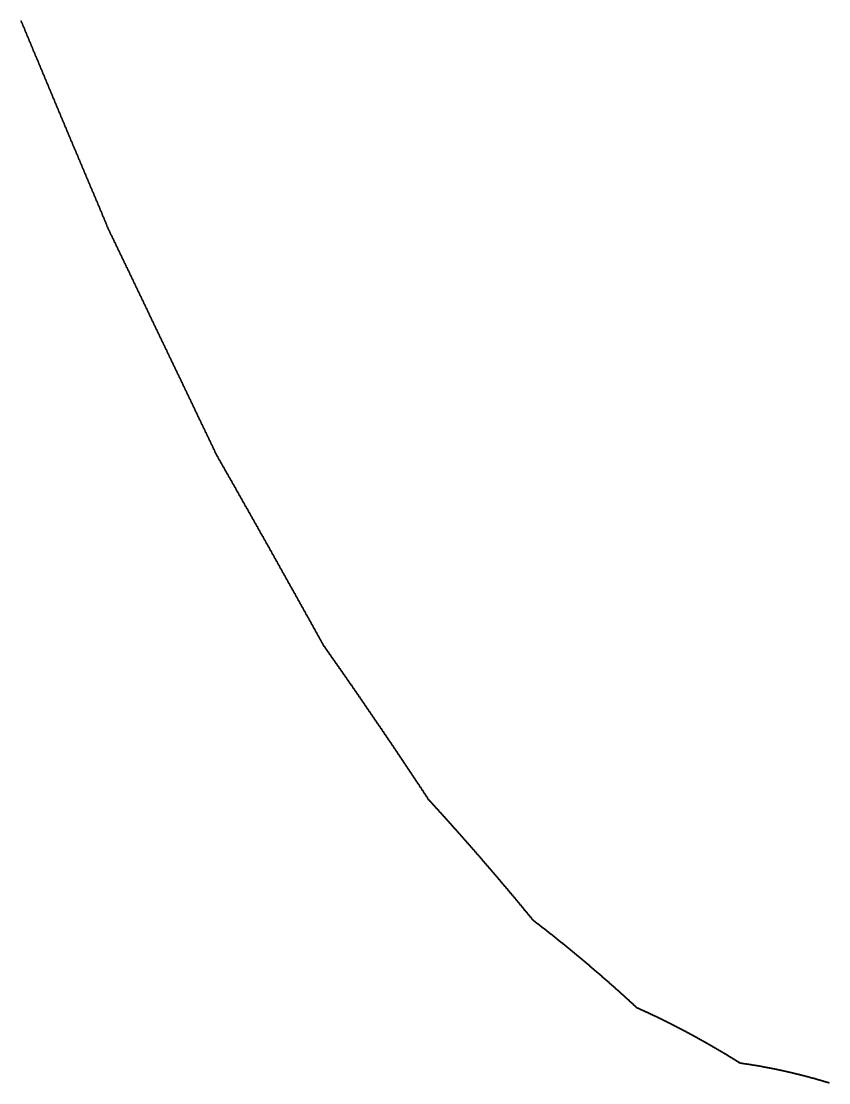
# Model space of a CAD drawing. Header units: metres. Extents: x 0 to 360, y 49 to 117.
# Drawn here: x 213.28 to 225, y 67.66 to 83.07 of the extents above; entities that cross this region are included whole.
import ezdxf

# ---------------------------------------------------------------- set-up
doc = ezdxf.new("R2010")
doc.units = ezdxf.units.M

msp = doc.modelspace()

# ---------------------------------------------------------------- linework, layer by layer
for p in [(213.282, 83.072), (213.288, 83.058), (213.294, 83.044), (213.299, 83.03), (213.305, 83.016), (213.311, 83.002), (213.317, 82.988), (213.323, 82.974), (213.329, 82.96), (213.334, 82.946), (213.34, 82.932), (213.346, 82.918), (213.352, 82.904), (213.358, 82.89), (213.363, 82.876), (213.369, 82.862), (213.375, 82.848), (213.381, 82.834), (213.387, 82.82), (213.393, 82.806), (213.398, 82.793), (213.404, 82.779), (213.41, 82.765), (213.416, 82.751), (213.422, 82.737), (213.427, 82.723), (213.433, 82.709), (213.439, 82.695), (213.445, 82.681), (213.451, 82.667), (213.457, 82.653), (213.462, 82.639), (213.468, 82.625), (213.474, 82.611), (213.48, 82.597), (213.486, 82.583), (213.491, 82.569), (213.497, 82.556), (213.503, 82.542), (213.509, 82.528), (213.515, 82.514), (213.521, 82.5), (213.526, 82.486), (213.532, 82.472), (213.538, 82.458), (213.544, 82.444), (213.55, 82.43), (213.555, 82.416), (213.561, 82.402), (213.567, 82.388), (213.573, 82.374), (213.579, 82.361), (213.585, 82.347), (213.59, 82.333), (213.596, 82.319), (213.602, 82.305), (213.608, 82.291), (213.614, 82.277), (213.619, 82.263), (213.625, 82.249), (213.631, 82.235), (213.637, 82.221), (213.643, 82.207), (213.649, 82.194), (213.654, 82.18), (213.66, 82.166), (213.666, 82.152), (213.672, 82.138), (213.678, 82.124), (213.683, 82.11), (213.689, 82.096), (213.695, 82.082), (213.701, 82.068), (213.707, 82.055), (213.713, 82.041), (213.718, 82.027), (213.724, 82.013), (213.73, 81.999), (213.736, 81.985), (213.742, 81.971), (213.747, 81.957), (213.753, 81.943), (213.759, 81.93), (213.765, 81.916), (213.771, 81.902), (213.777, 81.888), (213.782, 81.874), (213.788, 81.86), (213.794, 81.846), (213.8, 81.832), (213.806, 81.818), (213.811, 81.805), (213.817, 81.791), (213.823, 81.777), (213.829, 81.763), (213.835, 81.749), (213.841, 81.735), (213.846, 81.721), (213.852, 81.707), (213.858, 81.694), (213.864, 81.68), (213.87, 81.666), (213.876, 81.652), (213.881, 81.638), (213.887, 81.624), (213.893, 81.61), (213.899, 81.596), (213.905, 81.583), (213.91, 81.569), (213.916, 81.555), (213.922, 81.541), (213.928, 81.527), (213.934, 81.513), (213.94, 81.499), (213.945, 81.486), (213.951, 81.472), (213.957, 81.458), (213.963, 81.444), (213.969, 81.43), (213.974, 81.416), (213.98, 81.403), (213.986, 81.389), (213.992, 81.375), (213.998, 81.361), (214.004, 81.347), (214.009, 81.333), (214.015, 81.319), (214.021, 81.306), (214.027, 81.292), (214.033, 81.278), (214.038, 81.264), (214.044, 81.25), (214.05, 81.236), (214.056, 81.223), (214.062, 81.209), (214.068, 81.195), (214.073, 81.181), (214.079, 81.167), (214.085, 81.153), (214.091, 81.14), (214.097, 81.126), (214.102, 81.112), (214.108, 81.098), (214.114, 81.084), (214.12, 81.071), (214.126, 81.057), (214.132, 81.043), (214.137, 81.029), (214.143, 81.015), (214.149, 81.001), (214.155, 80.988), (214.161, 80.974), (214.166, 80.96), (214.172, 80.946), (214.178, 80.932), (214.184, 80.919), (214.19, 80.905), (214.196, 80.891), (214.201, 80.877), (214.207, 80.863), (214.213, 80.85), (214.219, 80.836), (214.225, 80.822), (214.23, 80.808), (214.236, 80.794), (214.242, 80.781), (214.248, 80.767), (214.254, 80.753), (214.26, 80.739), (214.265, 80.725), (214.271, 80.712), (214.277, 80.698), (214.283, 80.684), (214.289, 80.67), (214.294, 80.657), (214.3, 80.643), (214.306, 80.629), (214.312, 80.615), (214.318, 80.601), (214.324, 80.588), (214.329, 80.574), (214.335, 80.56), (214.341, 80.546), (214.347, 80.533), (214.353, 80.519), (214.358, 80.505), (214.364, 80.491), (214.37, 80.477), (214.376, 80.464), (214.382, 80.45), (214.388, 80.436), (214.393, 80.422), (214.399, 80.409), (214.405, 80.395), (214.411, 80.381), (214.417, 80.367), (214.423, 80.354), (214.428, 80.34), (214.434, 80.326), (214.44, 80.312), (214.446, 80.299), (214.452, 80.285), (214.457, 80.271), (214.463, 80.257), (214.469, 80.244), (214.475, 80.23), (214.481, 80.216), (214.487, 80.202), (214.492, 80.189), (214.498, 80.175), (214.504, 80.161), (214.51, 80.147), (214.516, 80.134), (214.521, 80.12), (214.527, 80.1), (214.533, 80.085), (214.539, 80.073), (214.545, 80.061), (214.551, 80.049), (214.556, 80.037), (214.562, 80.025), (214.568, 80.012), (214.574, 80), (214.58, 79.988), (214.585, 79.976), (214.591, 79.964), (214.597, 79.952), (214.603, 79.94), (214.609, 79.927), (214.615, 79.915), (214.62, 79.903), (214.626, 79.891), (214.632, 79.879), (214.638, 79.867), (214.644, 79.855), (214.649, 79.843), (214.655, 79.83), (214.661, 79.818), (214.667, 79.806), (214.673, 79.794), (214.679, 79.782), (214.684, 79.77), (214.69, 79.758), (214.696, 79.745), (214.702, 79.733), (214.708, 79.721), (214.713, 79.709), (214.719, 79.697), (214.725, 79.685), (214.731, 79.673), (214.737, 79.661), (214.743, 79.648), (214.748, 79.636), (214.754, 79.624), (214.76, 79.612), (214.766, 79.6), (214.772, 79.588), (214.777, 79.576), (214.783, 79.563), (214.789, 79.551), (214.795, 79.539), (214.801, 79.527), (214.807, 79.515), (214.812, 79.503), (214.818, 79.491), (214.824, 79.478), (214.83, 79.466), (214.836, 79.454), (214.842, 79.442), (214.847, 79.43), (214.853, 79.418), (214.859, 79.406), (214.865, 79.393), (214.871, 79.381), (214.876, 79.369), (214.882, 79.357), (214.888, 79.345), (214.894, 79.333), (214.9, 79.321), (214.906, 79.308), (214.911, 79.296), (214.917, 79.284), (214.923, 79.272), (214.929, 79.26), (214.935, 79.248), (214.94, 79.236), (214.946, 79.223), (214.952, 79.211), (214.958, 79.199), (214.964, 79.187), (214.97, 79.175), (214.975, 79.163), (214.981, 79.151), (214.987, 79.138), (214.993, 79.126), (214.999, 79.114), (215.004, 79.102), (215.01, 79.09), (215.016, 79.078), (215.022, 79.065), (215.028, 79.053), (215.034, 79.041), (215.039, 79.029), (215.045, 79.017), (215.051, 79.005), (215.057, 78.993), (215.063, 78.98), (215.068, 78.968), (215.074, 78.956), (215.08, 78.944), (215.086, 78.932), (215.092, 78.92), (215.098, 78.907), (215.103, 78.895), (215.109, 78.883), (215.115, 78.871), (215.121, 78.859), (215.127, 78.847), (215.133, 78.835), (215.138, 78.822), (215.144, 78.81), (215.15, 78.798), (215.156, 78.786), (215.162, 78.774), (215.167, 78.762), (215.173, 78.749), (215.179, 78.737), (215.185, 78.725), (215.191, 78.713), (215.197, 78.701), (215.202, 78.689), (215.208, 78.677), (215.214, 78.664), (215.22, 78.652), (215.226, 78.64), (215.231, 78.628), (215.237, 78.616), (215.243, 78.604), (215.249, 78.591), (215.255, 78.579), (215.261, 78.567), (215.266, 78.555), (215.272, 78.543), (215.278, 78.531), (215.284, 78.519), (215.29, 78.506), (215.295, 78.494), (215.301, 78.482), (215.307, 78.47), (215.313, 78.458), (215.319, 78.446), (215.325, 78.433), (215.33, 78.421), (215.336, 78.409), (215.342, 78.397), (215.348, 78.385), (215.354, 78.373), (215.36, 78.36), (215.365, 78.348), (215.371, 78.336), (215.377, 78.324), (215.383, 78.312), (215.389, 78.3), (215.394, 78.288), (215.4, 78.275), (215.406, 78.263), (215.412, 78.251), (215.418, 78.239), (215.424, 78.227), (215.429, 78.215), (215.435, 78.202), (215.441, 78.19), (215.447, 78.178), (215.453, 78.166), (215.458, 78.154), (215.464, 78.142), (215.47, 78.129), (215.476, 78.117), (215.482, 78.105), (215.488, 78.093), (215.493, 78.081), (215.499, 78.069), (215.505, 78.057), (215.511, 78.044), (215.517, 78.032), (215.522, 78.02), (215.528, 78.008), (215.534, 77.996), (215.54, 77.984), (215.546, 77.971), (215.552, 77.959), (215.557, 77.947), (215.563, 77.935), (215.569, 77.923), (215.575, 77.911), (215.581, 77.899), (215.587, 77.886), (215.592, 77.874), (215.598, 77.862), (215.604, 77.85), (215.61, 77.838), (215.616, 77.826), (215.621, 77.813), (215.627, 77.801), (215.633, 77.789), (215.639, 77.777), (215.645, 77.765), (215.651, 77.753), (215.656, 77.74), (215.662, 77.728), (215.668, 77.716), (215.674, 77.704), (215.68, 77.692), (215.685, 77.68), (215.691, 77.668), (215.697, 77.655), (215.703, 77.643), (215.709, 77.631), (215.715, 77.619), (215.72, 77.607), (215.726, 77.595), (215.732, 77.582), (215.738, 77.57), (215.744, 77.558), (215.749, 77.546), (215.755, 77.534), (215.761, 77.522), (215.767, 77.51), (215.773, 77.497), (215.779, 77.485), (215.784, 77.473), (215.79, 77.461), (215.796, 77.449), (215.802, 77.437), (215.808, 77.424), (215.814, 77.412), (215.819, 77.4), (215.825, 77.388), (215.831, 77.376), (215.837, 77.364), (215.843, 77.352), (215.848, 77.339), (215.854, 77.327), (215.86, 77.315), (215.866, 77.303), (215.872, 77.291), (215.878, 77.279), (215.883, 77.267), (215.889, 77.254), (215.895, 77.242), (215.901, 77.23), (215.907, 77.218), (215.912, 77.206), (215.918, 77.194), (215.924, 77.181), (215.93, 77.169), (215.936, 77.157), (215.942, 77.145), (215.947, 77.133), (215.953, 77.121), (215.959, 77.109), (215.965, 77.096), (215.971, 77.084), (215.977, 77.072), (215.982, 77.06), (215.988, 77.048), (215.994, 77.036), (216, 77.024), (216.006, 77.011), (216.011, 76.999), (216.017, 76.987), (216.023, 76.975), (216.029, 76.963), (216.035, 76.951), (216.041, 76.939), (216.046, 76.926), (216.052, 76.914), (216.058, 76.902), (216.064, 76.89), (216.07, 76.878), (216.075, 76.866), (216.081, 76.854), (216.087, 76.841), (216.093, 76.829), (216.099, 76.814), (216.105, 76.798), (216.11, 76.788), (216.116, 76.778), (216.122, 76.767), (216.128, 76.757), (216.134, 76.747), (216.14, 76.737), (216.145, 76.727), (216.151, 76.716), (216.157, 76.706), (216.163, 76.696), (216.169, 76.686), (216.174, 76.676), (216.18, 76.665), (216.186, 76.655), (216.192, 76.645), (216.198, 76.635), (216.204, 76.625), (216.209, 76.614), (216.215, 76.604), (216.221, 76.594), (216.227, 76.584), (216.233, 76.574), (216.238, 76.563), (216.244, 76.553), (216.25, 76.543), (216.256, 76.533), (216.262, 76.522), (216.268, 76.512), (216.273, 76.502), (216.279, 76.492), (216.285, 76.481), (216.291, 76.471), (216.297, 76.461), (216.303, 76.451), (216.308, 76.441), (216.314, 76.43), (216.32, 76.42), (216.326, 76.41), (216.332, 76.4), (216.337, 76.389), (216.343, 76.379), (216.349, 76.369), (216.355, 76.359), (216.361, 76.348), (216.367, 76.338), (216.372, 76.328), (216.378, 76.318), (216.384, 76.307), (216.39, 76.297), (216.396, 76.287), (216.401, 76.276), (216.407, 76.266), (216.413, 76.256), (216.419, 76.246), (216.425, 76.235), (216.431, 76.225), (216.436, 76.215), (216.442, 76.205), (216.448, 76.194), (216.454, 76.184), (216.46, 76.174), (216.466, 76.163), (216.471, 76.153), (216.477, 76.143), (216.483, 76.133), (216.489, 76.122), (216.495, 76.112), (216.5, 76.102), (216.506, 76.092), (216.512, 76.081), (216.518, 76.071), (216.524, 76.061), (216.53, 76.05), (216.535, 76.04), (216.541, 76.03), (216.547, 76.019), (216.553, 76.009), (216.559, 75.999), (216.565, 75.989), (216.57, 75.978), (216.576, 75.968), (216.582, 75.958), (216.588, 75.947), (216.594, 75.937), (216.599, 75.927), (216.605, 75.916), (216.611, 75.906), (216.617, 75.896), (216.623, 75.885), (216.629, 75.875), (216.634, 75.865), (216.64, 75.855), (216.646, 75.844), (216.652, 75.834), (216.658, 75.824), (216.663, 75.813), (216.669, 75.803), (216.675, 75.793), (216.681, 75.782), (216.687, 75.772), (216.693, 75.762), (216.698, 75.751), (216.704, 75.741), (216.71, 75.731), (216.716, 75.72), (216.722, 75.71), (216.728, 75.7), (216.733, 75.689), (216.739, 75.679), (216.745, 75.669), (216.751, 75.658), (216.757, 75.648), (216.762, 75.638), (216.768, 75.627), (216.774, 75.617), (216.78, 75.607), (216.786, 75.596), (216.792, 75.586), (216.797, 75.576), (216.803, 75.565), (216.809, 75.555), (216.815, 75.544), (216.821, 75.534), (216.827, 75.524), (216.832, 75.513), (216.838, 75.503), (216.844, 75.493), (216.85, 75.482), (216.856, 75.472), (216.861, 75.462), (216.867, 75.451), (216.873, 75.441), (216.879, 75.431), (216.885, 75.42), (216.891, 75.41), (216.896, 75.399), (216.902, 75.389), (216.908, 75.379), (216.914, 75.368), (216.92, 75.358), (216.926, 75.348), (216.931, 75.337), (216.937, 75.327), (216.943, 75.316), (216.949, 75.306), (216.955, 75.296), (216.96, 75.285), (216.966, 75.275), (216.972, 75.265), (216.978, 75.254), (216.984, 75.244), (216.99, 75.233), (216.995, 75.223), (217.001, 75.213), (217.007, 75.202), (217.013, 75.192), (217.019, 75.181), (217.024, 75.171), (217.03, 75.161), (217.036, 75.15), (217.042, 75.14), (217.048, 75.129), (217.054, 75.119), (217.059, 75.109), (217.065, 75.098), (217.071, 75.088), (217.077, 75.077), (217.083, 75.067), (217.089, 75.057), (217.094, 75.046), (217.1, 75.036), (217.106, 75.025), (217.112, 75.015), (217.118, 75.005), (217.123, 74.994), (217.129, 74.984), (217.135, 74.973), (217.141, 74.963), (217.147, 74.953), (217.153, 74.942), (217.158, 74.932), (217.164, 74.921), (217.17, 74.911), (217.176, 74.9), (217.182, 74.89), (217.188, 74.88), (217.193, 74.869), (217.199, 74.859), (217.205, 74.848), (217.211, 74.838), (217.217, 74.827), (217.222, 74.817), (217.228, 74.807), (217.234, 74.796), (217.24, 74.786), (217.246, 74.775), (217.252, 74.765), (217.257, 74.754), (217.263, 74.744), (217.269, 74.734), (217.275, 74.723), (217.281, 74.713), (217.287, 74.702), (217.292, 74.692), (217.298, 74.681), (217.304, 74.671), (217.31, 74.661), (217.316, 74.65), (217.321, 74.64), (217.327, 74.629), (217.333, 74.619), (217.339, 74.608), (217.345, 74.598), (217.351, 74.587), (217.356, 74.577), (217.362, 74.567), (217.368, 74.556), (217.374, 74.546), (217.38, 74.535), (217.386, 74.525), (217.391, 74.514), (217.397, 74.504), (217.403, 74.493), (217.409, 74.483), (217.415, 74.472), (217.42, 74.462), (217.426, 74.452), (217.432, 74.441), (217.438, 74.431), (217.444, 74.42), (217.45, 74.41), (217.455, 74.399), (217.461, 74.389), (217.467, 74.378), (217.473, 74.368), (217.479, 74.357), (217.485, 74.347), (217.49, 74.336), (217.496, 74.326), (217.502, 74.315), (217.508, 74.305), (217.514, 74.295), (217.519, 74.284), (217.525, 74.274), (217.531, 74.263), (217.537, 74.253), (217.543, 74.242), (217.549, 74.232), (217.554, 74.221), (217.56, 74.211), (217.566, 74.2), (217.572, 74.19), (217.578, 74.179), (217.584, 74.169), (217.589, 74.158), (217.595, 74.148), (217.601, 74.137), (217.607, 74.127), (217.613, 74.116), (217.618, 74.106), (217.624, 74.095), (217.63, 74.085), (217.636, 74.074), (217.642, 74.064), (217.648, 74.053), (217.653, 74.038), (217.659, 74.028), (217.665, 74.02), (217.671, 74.011), (217.677, 74.003), (217.683, 73.995), (217.688, 73.987), (217.694, 73.978), (217.7, 73.97), (217.706, 73.962), (217.712, 73.954), (217.717, 73.945), (217.723, 73.937), (217.729, 73.929), (217.735, 73.92), (217.741, 73.912), (217.747, 73.904), (217.752, 73.896), (217.758, 73.887), (217.764, 73.879), (217.77, 73.871), (217.776, 73.862), (217.782, 73.854), (217.787, 73.846), (217.793, 73.838), (217.799, 73.829), (217.805, 73.821), (217.811, 73.813), (217.817, 73.804), (217.822, 73.796), (217.828, 73.788), (217.834, 73.779), (217.84, 73.771), (217.846, 73.763), (217.851, 73.754), (217.857, 73.746), (217.863, 73.738), (217.869, 73.729), (217.875, 73.721), (217.881, 73.713), (217.886, 73.704), (217.892, 73.696), (217.898, 73.688), (217.904, 73.679), (217.91, 73.671), (217.916, 73.663), (217.921, 73.654), (217.927, 73.646), (217.933, 73.638), (217.939, 73.629), (217.945, 73.621), (217.95, 73.612), (217.956, 73.604), (217.962, 73.596), (217.968, 73.587), (217.974, 73.579), (217.98, 73.571), (217.985, 73.562), (217.991, 73.554), (217.997, 73.545), (218.003, 73.537), (218.009, 73.529), (218.015, 73.52), (218.02, 73.512), (218.026, 73.503), (218.032, 73.495), (218.038, 73.487), (218.044, 73.478), (218.049, 73.47), (218.055, 73.461), (218.061, 73.453), (218.067, 73.445), (218.073, 73.436), (218.079, 73.428), (218.084, 73.419), (218.09, 73.411), (218.096, 73.402), (218.102, 73.394), (218.108, 73.386), (218.114, 73.377), (218.119, 73.369), (218.125, 73.36), (218.131, 73.352), (218.137, 73.343), (218.143, 73.335), (218.149, 73.327), (218.154, 73.318), (218.16, 73.31), (218.166, 73.301), (218.172, 73.293), (218.178, 73.284), (218.183, 73.276), (218.189, 73.267), (218.195, 73.259), (218.201, 73.25), (218.207, 73.242), (218.213, 73.234), (218.218, 73.225), (218.224, 73.217), (218.23, 73.208), (218.236, 73.2), (218.242, 73.191), (218.248, 73.183), (218.253, 73.174), (218.259, 73.166), (218.265, 73.157), (218.271, 73.149), (218.277, 73.14), (218.283, 73.132), (218.288, 73.123), (218.294, 73.115), (218.3, 73.106), (218.306, 73.098), (218.312, 73.089), (218.317, 73.081), (218.323, 73.072), (218.329, 73.064), (218.335, 73.055), (218.341, 73.047), (218.347, 73.038), (218.352, 73.03), (218.358, 73.021), (218.364, 73.013), (218.37, 73.004), (218.376, 72.995), (218.382, 72.987), (218.387, 72.978), (218.393, 72.97), (218.399, 72.961), (218.405, 72.953), (218.411, 72.944), (218.416, 72.936), (218.422, 72.927), (218.428, 72.919), (218.434, 72.91), (218.44, 72.901), (218.446, 72.893), (218.451, 72.884), (218.457, 72.876), (218.463, 72.867), (218.469, 72.859), (218.475, 72.85), (218.481, 72.842), (218.486, 72.833), (218.492, 72.824), (218.498, 72.816), (218.504, 72.807), (218.51, 72.799), (218.516, 72.79), (218.521, 72.781), (218.527, 72.773), (218.533, 72.764), (218.539, 72.756), (218.545, 72.747), (218.55, 72.739), (218.556, 72.73), (218.562, 72.721), (218.568, 72.713), (218.574, 72.704), (218.58, 72.696), (218.585, 72.687), (218.591, 72.678), (218.597, 72.67), (218.603, 72.661), (218.609, 72.652), (218.615, 72.644), (218.62, 72.635), (218.626, 72.627), (218.632, 72.618), (218.638, 72.609), (218.644, 72.601), (218.65, 72.592), (218.655, 72.583), (218.661, 72.575), (218.667, 72.566), (218.673, 72.558), (218.679, 72.549), (218.684, 72.54), (218.69, 72.532), (218.696, 72.523), (218.702, 72.514), (218.708, 72.506), (218.714, 72.497), (218.719, 72.488), (218.725, 72.48), (218.731, 72.471), (218.737, 72.462), (218.743, 72.454), (218.749, 72.445), (218.754, 72.436), (218.76, 72.428), (218.766, 72.419), (218.772, 72.41), (218.778, 72.402), (218.784, 72.393), (218.789, 72.384), (218.795, 72.376), (218.801, 72.367), (218.807, 72.358), (218.813, 72.35), (218.819, 72.341), (218.824, 72.332), (218.83, 72.324), (218.836, 72.315), (218.842, 72.306), (218.848, 72.298), (218.853, 72.289), (218.859, 72.28), (218.865, 72.271), (218.871, 72.263), (218.877, 72.254), (218.883, 72.245), (218.888, 72.237), (218.894, 72.228), (218.9, 72.219), (218.906, 72.21), (218.912, 72.202), (218.918, 72.193), (218.923, 72.184), (218.929, 72.176), (218.935, 72.167), (218.941, 72.158), (218.947, 72.149), (218.953, 72.141), (218.958, 72.132), (218.964, 72.123), (218.97, 72.115), (218.976, 72.106), (218.982, 72.097), (218.987, 72.088), (218.993, 72.08), (218.999, 72.071), (219.005, 72.062), (219.011, 72.053), (219.017, 72.045), (219.022, 72.036), (219.028, 72.027), (219.034, 72.018), (219.04, 72.01), (219.046, 72.001), (219.052, 71.992), (219.057, 71.983), (219.063, 71.975), (219.069, 71.966), (219.075, 71.957), (219.081, 71.948), (219.087, 71.939), (219.092, 71.931), (219.098, 71.922), (219.104, 71.913), (219.11, 71.904), (219.116, 71.896), (219.121, 71.887), (219.127, 71.878), (219.133, 71.869), (219.139, 71.86), (219.145, 71.852), (219.151, 71.843), (219.156, 71.834), (219.162, 71.825), (219.168, 71.816), (219.174, 71.808), (219.18, 71.799), (219.186, 71.788), (219.191, 71.778), (219.197, 71.771), (219.203, 71.765), (219.209, 71.759), (219.215, 71.752), (219.221, 71.746), (219.226, 71.74), (219.232, 71.733), (219.238, 71.727), (219.244, 71.721), (219.25, 71.714), (219.256, 71.708), (219.261, 71.702), (219.267, 71.695), (219.273, 71.689), (219.279, 71.682), (219.285, 71.676), (219.29, 71.67), (219.296, 71.663), (219.302, 71.657), (219.308, 71.651), (219.314, 71.644), (219.32, 71.638), (219.325, 71.631), (219.331, 71.625), (219.337, 71.619), (219.343, 71.612), (219.349, 71.606), (219.355, 71.599), (219.36, 71.593), (219.366, 71.587), (219.372, 71.58), (219.378, 71.574), (219.384, 71.567), (219.39, 71.561), (219.395, 71.554), (219.401, 71.548), (219.407, 71.542), (219.413, 71.535), (219.419, 71.529), (219.425, 71.522), (219.43, 71.516), (219.436, 71.509), (219.442, 71.503), (219.448, 71.496), (219.454, 71.49), (219.459, 71.483), (219.465, 71.477), (219.471, 71.47), (219.477, 71.464), (219.483, 71.458), (219.489, 71.451), (219.494, 71.445), (219.5, 71.438), (219.506, 71.432), (219.512, 71.425), (219.518, 71.419), (219.524, 71.412), (219.529, 71.406), (219.535, 71.399), (219.541, 71.393), (219.547, 71.386), (219.553, 71.379), (219.559, 71.373), (219.564, 71.366), (219.57, 71.36), (219.576, 71.353), (219.582, 71.347), (219.588, 71.34), (219.594, 71.334), (219.599, 71.327), (219.605, 71.321), (219.611, 71.314), (219.617, 71.308), (219.623, 71.301), (219.629, 71.294), (219.634, 71.288), (219.64, 71.281), (219.646, 71.275), (219.652, 71.268), (219.658, 71.262), (219.663, 71.255), (219.669, 71.248), (219.675, 71.242), (219.681, 71.235), (219.687, 71.229), (219.693, 71.222), (219.698, 71.215), (219.704, 71.209), (219.71, 71.202), (219.716, 71.196), (219.722, 71.189), (219.728, 71.182), (219.733, 71.176), (219.739, 71.169), (219.745, 71.163), (219.751, 71.156), (219.757, 71.149), (219.763, 71.143), (219.768, 71.136), (219.774, 71.129), (219.78, 71.123), (219.786, 71.116), (219.792, 71.11), (219.798, 71.103), (219.803, 71.096), (219.809, 71.09), (219.815, 71.083), (219.821, 71.076), (219.827, 71.07), (219.833, 71.063), (219.838, 71.056), (219.844, 71.05), (219.85, 71.043), (219.856, 71.036), (219.862, 71.03), (219.868, 71.023), (219.873, 71.016), (219.879, 71.009), (219.885, 71.003), (219.891, 70.996), (219.897, 70.989), (219.902, 70.983), (219.908, 70.976), (219.914, 70.969), (219.92, 70.963), (219.926, 70.956), (219.932, 70.949), (219.937, 70.942), (219.943, 70.936), (219.949, 70.929), (219.955, 70.922), (219.961, 70.915), (219.967, 70.909), (219.972, 70.902), (219.978, 70.895), (219.984, 70.888), (219.99, 70.882), (219.996, 70.875), (220.002, 70.868), (220.007, 70.861), (220.013, 70.855), (220.019, 70.848), (220.025, 70.841), (220.031, 70.834), (220.037, 70.828), (220.042, 70.821), (220.048, 70.814), (220.054, 70.807), (220.06, 70.801), (220.066, 70.794), (220.072, 70.787), (220.077, 70.78), (220.083, 70.773), (220.089, 70.767), (220.095, 70.76), (220.101, 70.753), (220.107, 70.746), (220.112, 70.739), (220.118, 70.733), (220.124, 70.726), (220.13, 70.719), (220.136, 70.712), (220.142, 70.705), (220.147, 70.698), (220.153, 70.692), (220.159, 70.685), (220.165, 70.678), (220.171, 70.671), (220.176, 70.664), (220.182, 70.657), (220.188, 70.651), (220.194, 70.644), (220.2, 70.637), (220.206, 70.63), (220.211, 70.623), (220.217, 70.616), (220.223, 70.609), (220.229, 70.603), (220.235, 70.596), (220.241, 70.589), (220.246, 70.582), (220.252, 70.575), (220.258, 70.568), (220.264, 70.561), (220.27, 70.554), (220.276, 70.548), (220.281, 70.541), (220.287, 70.534), (220.293, 70.527), (220.299, 70.52), (220.305, 70.513), (220.311, 70.506), (220.316, 70.499), (220.322, 70.492), (220.328, 70.485), (220.334, 70.479), (220.34, 70.472), (220.346, 70.465), (220.351, 70.458), (220.357, 70.451), (220.363, 70.444), (220.369, 70.437), (220.375, 70.43), (220.381, 70.423), (220.386, 70.416), (220.392, 70.409), (220.398, 70.402), (220.404, 70.395), (220.41, 70.388), (220.416, 70.381), (220.421, 70.374), (220.427, 70.367), (220.433, 70.361), (220.439, 70.354), (220.445, 70.347), (220.451, 70.34), (220.456, 70.333), (220.462, 70.326), (220.468, 70.319), (220.474, 70.312), (220.48, 70.305), (220.485, 70.298), (220.491, 70.291), (220.497, 70.284), (220.503, 70.277), (220.509, 70.27), (220.515, 70.263), (220.52, 70.256), (220.526, 70.249), (220.532, 70.242), (220.538, 70.235), (220.544, 70.228), (220.55, 70.221), (220.555, 70.214), (220.561, 70.207), (220.567, 70.2), (220.573, 70.193), (220.579, 70.186), (220.585, 70.179), (220.59, 70.171), (220.596, 70.164), (220.602, 70.157), (220.608, 70.15), (220.614, 70.143), (220.62, 70.136), (220.625, 70.129), (220.631, 70.122), (220.637, 70.115), (220.643, 70.108), (220.649, 70.101), (220.655, 70.094), (220.66, 70.087), (220.666, 70.08), (220.672, 70.073), (220.678, 70.066), (220.684, 70.059), (220.69, 70.051), (220.695, 70.044), (220.701, 70.037), (220.707, 70.028), (220.713, 70.022), (220.719, 70.018), (220.725, 70.013), (220.73, 70.009), (220.736, 70.004), (220.742, 70), (220.748, 69.996), (220.754, 69.991), (220.76, 69.987), (220.765, 69.982), (220.771, 69.978), (220.777, 69.973), (220.783, 69.969), (220.789, 69.964), (220.795, 69.96), (220.8, 69.955), (220.806, 69.951), (220.812, 69.946), (220.818, 69.942), (220.824, 69.937), (220.83, 69.933), (220.835, 69.928), (220.841, 69.924), (220.847, 69.919), (220.853, 69.915), (220.859, 69.91), (220.865, 69.906), (220.87, 69.901), (220.876, 69.897), (220.882, 69.892), (220.888, 69.887), (220.894, 69.883), (220.9, 69.878), (220.905, 69.874), (220.911, 69.869), (220.917, 69.865), (220.923, 69.86), (220.929, 69.856), (220.935, 69.851), (220.94, 69.846), (220.946, 69.842), (220.952, 69.837), (220.958, 69.833), (220.964, 69.828), (220.97, 69.823), (220.975, 69.819), (220.981, 69.814), (220.987, 69.81), (220.993, 69.805), (220.999, 69.8), (221.004, 69.796), (221.01, 69.791), (221.016, 69.786), (221.022, 69.782), (221.028, 69.777), (221.034, 69.773), (221.039, 69.768), (221.045, 69.763), (221.051, 69.759), (221.057, 69.754), (221.063, 69.749), (221.069, 69.745), (221.074, 69.74), (221.08, 69.735), (221.086, 69.731), (221.092, 69.726), (221.098, 69.721), (221.104, 69.716), (221.109, 69.712), (221.115, 69.707), (221.121, 69.702), (221.127, 69.698), (221.133, 69.693), (221.139, 69.688), (221.144, 69.684), (221.15, 69.679), (221.156, 69.674), (221.162, 69.669), (221.168, 69.665), (221.174, 69.66), (221.179, 69.655), (221.185, 69.65), (221.191, 69.646), (221.197, 69.641), (221.203, 69.636), (221.209, 69.631), (221.214, 69.627), (221.22, 69.622), (221.226, 69.617), (221.232, 69.612), (221.238, 69.608), (221.244, 69.603), (221.249, 69.598), (221.255, 69.593), (221.261, 69.588), (221.267, 69.584), (221.273, 69.579), (221.279, 69.574), (221.284, 69.569), (221.29, 69.564), (221.296, 69.56), (221.302, 69.555), (221.308, 69.55), (221.314, 69.545), (221.319, 69.54), (221.325, 69.536), (221.331, 69.531), (221.337, 69.526), (221.343, 69.521), (221.349, 69.516), (221.354, 69.511), (221.36, 69.506), (221.366, 69.502), (221.372, 69.497), (221.378, 69.492), (221.384, 69.487), (221.389, 69.482), (221.395, 69.477), (221.401, 69.472), (221.407, 69.467), (221.413, 69.463), (221.419, 69.458), (221.424, 69.453), (221.43, 69.448), (221.436, 69.443), (221.442, 69.438), (221.448, 69.433), (221.454, 69.428), (221.459, 69.423), (221.465, 69.418), (221.471, 69.414), (221.477, 69.409), (221.483, 69.404), (221.489, 69.399), (221.494, 69.394), (221.5, 69.389), (221.506, 69.384), (221.512, 69.379), (221.518, 69.374), (221.524, 69.369), (221.529, 69.364), (221.535, 69.359), (221.541, 69.354), (221.547, 69.349), (221.553, 69.344), (221.559, 69.339), (221.565, 69.334), (221.57, 69.329), (221.576, 69.324), (221.582, 69.319), (221.588, 69.314), (221.594, 69.309), (221.6, 69.304), (221.605, 69.299), (221.611, 69.294), (221.617, 69.289), (221.623, 69.284), (221.629, 69.279), (221.635, 69.274), (221.64, 69.269), (221.646, 69.264), (221.652, 69.259), (221.658, 69.254), (221.664, 69.249), (221.67, 69.244), (221.675, 69.239), (221.681, 69.234), (221.687, 69.229), (221.693, 69.224), (221.699, 69.219), (221.705, 69.214), (221.71, 69.209), (221.716, 69.204), (221.722, 69.198), (221.728, 69.193), (221.734, 69.188), (221.74, 69.183), (221.745, 69.178), (221.751, 69.173), (221.757, 69.168), (221.763, 69.163), (221.769, 69.158), (221.775, 69.153), (221.78, 69.148), (221.786, 69.142), (221.792, 69.137), (221.798, 69.132), (221.804, 69.127), (221.81, 69.122), (221.815, 69.117), (221.821, 69.112), (221.827, 69.107), (221.833, 69.101), (221.839, 69.096), (221.845, 69.091), (221.85, 69.086), (221.856, 69.081), (221.862, 69.076), (221.868, 69.07), (221.874, 69.065), (221.88, 69.06), (221.885, 69.055), (221.891, 69.05), (221.897, 69.045), (221.903, 69.039), (221.909, 69.034), (221.915, 69.029), (221.92, 69.024), (221.926, 69.019), (221.932, 69.013), (221.938, 69.008), (221.944, 69.003), (221.95, 68.998), (221.955, 68.993), (221.961, 68.987), (221.967, 68.982), (221.973, 68.977), (221.979, 68.972), (221.985, 68.966), (221.99, 68.961), (221.996, 68.956), (222.002, 68.951), (222.008, 68.945), (222.014, 68.94), (222.02, 68.935), (222.025, 68.93), (222.031, 68.924), (222.037, 68.919), (222.043, 68.914), (222.049, 68.909), (222.055, 68.903), (222.06, 68.898), (222.066, 68.893), (222.072, 68.888), (222.078, 68.882), (222.084, 68.877), (222.09, 68.872), (222.095, 68.866), (222.101, 68.861), (222.107, 68.856), (222.113, 68.85), (222.119, 68.845), (222.125, 68.84), (222.131, 68.835), (222.136, 68.829), (222.142, 68.824), (222.148, 68.819), (222.154, 68.813), (222.16, 68.808), (222.166, 68.803), (222.171, 68.797), (222.177, 68.792), (222.183, 68.787), (222.189, 68.781), (222.195, 68.776), (222.201, 68.77), (222.206, 68.765), (222.212, 68.759), (222.218, 68.754), (222.224, 68.751), (222.23, 68.748), (222.236, 68.746), (222.241, 68.743), (222.247, 68.741), (222.253, 68.738), (222.259, 68.735), (222.265, 68.733), (222.271, 68.73), (222.276, 68.727), (222.282, 68.725), (222.288, 68.722), (222.294, 68.72), (222.3, 68.717), (222.306, 68.714), (222.311, 68.712), (222.317, 68.709), (222.323, 68.706), (222.329, 68.704), (222.335, 68.701), (222.341, 68.698), (222.346, 68.696), (222.352, 68.693), (222.358, 68.69), (222.364, 68.687), (222.37, 68.685), (222.376, 68.682), (222.381, 68.679), (222.387, 68.677), (222.393, 68.674), (222.399, 68.671), (222.405, 68.668), (222.411, 68.666), (222.416, 68.663), (222.422, 68.66), (222.428, 68.657), (222.434, 68.655), (222.44, 68.652), (222.446, 68.649), (222.452, 68.646), (222.457, 68.644), (222.463, 68.641), (222.469, 68.638), (222.475, 68.635), (222.481, 68.633), (222.487, 68.63), (222.492, 68.627), (222.498, 68.624), (222.504, 68.621), (222.51, 68.619), (222.516, 68.616), (222.522, 68.613), (222.527, 68.61), (222.533, 68.607), (222.539, 68.605), (222.545, 68.602), (222.551, 68.599), (222.557, 68.596), (222.562, 68.593), (222.568, 68.59), (222.574, 68.587), (222.58, 68.585), (222.586, 68.582), (222.592, 68.579), (222.597, 68.576), (222.603, 68.573), (222.609, 68.57), (222.615, 68.567), (222.621, 68.565), (222.627, 68.562), (222.632, 68.559), (222.638, 68.556), (222.644, 68.553), (222.65, 68.55), (222.656, 68.547), (222.662, 68.544), (222.667, 68.541), (222.673, 68.538), (222.679, 68.535), (222.685, 68.533), (222.691, 68.53), (222.697, 68.527), (222.703, 68.524), (222.708, 68.521), (222.714, 68.518), (222.72, 68.515), (222.726, 68.512), (222.732, 68.509), (222.738, 68.506), (222.743, 68.503), (222.749, 68.5), (222.755, 68.497), (222.761, 68.494), (222.767, 68.491), (222.773, 68.488), (222.778, 68.485), (222.784, 68.482), (222.79, 68.479), (222.796, 68.476), (222.802, 68.473), (222.808, 68.47), (222.813, 68.467), (222.819, 68.464), (222.825, 68.461), (222.831, 68.458), (222.837, 68.455), (222.843, 68.452), (222.848, 68.449), (222.854, 68.446), (222.86, 68.443), (222.866, 68.44), (222.872, 68.437), (222.878, 68.434), (222.884, 68.43), (222.889, 68.427), (222.895, 68.424), (222.901, 68.421), (222.907, 68.418), (222.913, 68.415), (222.919, 68.412), (222.924, 68.409), (222.93, 68.406), (222.936, 68.403), (222.942, 68.399), (222.948, 68.396), (222.954, 68.393), (222.959, 68.39), (222.965, 68.387), (222.971, 68.384), (222.977, 68.381), (222.983, 68.378), (222.989, 68.374), (222.994, 68.371), (223, 68.368), (223.006, 68.365), (223.012, 68.362), (223.018, 68.359), (223.024, 68.355), (223.029, 68.352), (223.035, 68.349), (223.041, 68.346), (223.047, 68.343), (223.053, 68.34), (223.059, 68.336), (223.065, 68.333), (223.07, 68.33), (223.076, 68.327), (223.082, 68.324), (223.088, 68.32), (223.094, 68.317), (223.1, 68.314), (223.105, 68.311), (223.111, 68.307), (223.117, 68.304), (223.123, 68.301), (223.129, 68.298), (223.135, 68.294), (223.14, 68.291), (223.146, 68.288), (223.152, 68.285), (223.158, 68.281), (223.164, 68.278), (223.17, 68.275), (223.175, 68.272), (223.181, 68.268), (223.187, 68.265), (223.193, 68.262), (223.199, 68.258), (223.205, 68.255), (223.211, 68.252), (223.216, 68.249), (223.222, 68.245), (223.228, 68.242), (223.234, 68.239), (223.24, 68.235), (223.246, 68.232), (223.251, 68.229), (223.257, 68.225), (223.263, 68.222), (223.269, 68.219), (223.275, 68.215), (223.281, 68.212), (223.286, 68.209), (223.292, 68.205), (223.298, 68.202), (223.304, 68.199), (223.31, 68.195), (223.316, 68.192), (223.321, 68.188), (223.327, 68.185), (223.333, 68.182), (223.339, 68.178), (223.345, 68.175), (223.351, 68.171), (223.357, 68.168), (223.362, 68.165), (223.368, 68.161), (223.374, 68.158), (223.38, 68.154), (223.386, 68.151), (223.392, 68.148), (223.397, 68.144), (223.403, 68.141), (223.409, 68.137), (223.415, 68.134), (223.421, 68.13), (223.427, 68.127), (223.432, 68.124), (223.438, 68.12), (223.444, 68.117), (223.45, 68.113), (223.456, 68.11), (223.462, 68.106), (223.468, 68.103), (223.473, 68.099), (223.479, 68.096), (223.485, 68.092), (223.491, 68.089), (223.497, 68.085), (223.503, 68.082), (223.508, 68.078), (223.514, 68.075), (223.52, 68.071), (223.526, 68.068), (223.532, 68.064), (223.538, 68.061), (223.543, 68.057), (223.549, 68.054), (223.555, 68.05), (223.561, 68.047), (223.567, 68.043), (223.573, 68.039), (223.578, 68.036), (223.584, 68.032), (223.59, 68.029), (223.596, 68.025), (223.602, 68.022), (223.608, 68.018), (223.614, 68.015), (223.619, 68.011), (223.625, 68.007), (223.631, 68.004), (223.637, 68), (223.643, 67.997), (223.649, 67.993), (223.654, 67.989), (223.66, 67.986), (223.666, 67.982), (223.672, 67.979), (223.678, 67.975), (223.684, 67.971), (223.689, 67.968), (223.695, 67.964), (223.701, 67.96), (223.707, 67.957), (223.713, 67.953), (223.719, 67.95), (223.725, 67.949), (223.73, 67.948), (223.736, 67.947), (223.742, 67.947), (223.748, 67.946), (223.754, 67.945), (223.76, 67.944), (223.765, 67.943), (223.771, 67.942), (223.777, 67.941), (223.783, 67.941), (223.789, 67.94), (223.795, 67.939), (223.8, 67.938), (223.806, 67.937), (223.812, 67.936), (223.818, 67.935), (223.824, 67.934), (223.83, 67.934), (223.836, 67.933), (223.841, 67.932), (223.847, 67.931), (223.853, 67.93), (223.859, 67.929), (223.865, 67.928), (223.871, 67.927), (223.876, 67.926), (223.882, 67.925), (223.888, 67.924), (223.894, 67.923), (223.9, 67.922), (223.906, 67.922), (223.911, 67.921), (223.917, 67.92), (223.923, 67.919), (223.929, 67.918), (223.935, 67.917), (223.941, 67.916), (223.947, 67.915), (223.952, 67.914), (223.958, 67.913), (223.964, 67.912), (223.97, 67.911), (223.976, 67.91), (223.982, 67.909), (223.987, 67.908), (223.993, 67.907), (223.999, 67.906), (224.005, 67.905), (224.011, 67.904), (224.017, 67.903), (224.022, 67.902), (224.028, 67.9), (224.034, 67.899), (224.04, 67.898), (224.046, 67.897), (224.052, 67.896), (224.058, 67.895), (224.063, 67.894), (224.069, 67.893), (224.075, 67.892), (224.081, 67.891), (224.087, 67.89), (224.093, 67.889), (224.098, 67.888), (224.104, 67.886), (224.11, 67.885), (224.116, 67.884), (224.122, 67.883), (224.128, 67.882), (224.134, 67.881), (224.139, 67.88), (224.145, 67.879), (224.151, 67.877), (224.157, 67.876), (224.163, 67.875), (224.169, 67.874), (224.174, 67.873), (224.18, 67.872), (224.186, 67.871), (224.192, 67.869), (224.198, 67.868), (224.204, 67.867), (224.209, 67.866), (224.215, 67.865), (224.221, 67.863), (224.227, 67.862), (224.233, 67.861), (224.239, 67.86), (224.245, 67.859), (224.25, 67.857), (224.256, 67.856), (224.262, 67.855), (224.268, 67.854), (224.274, 67.853), (224.28, 67.851), (224.285, 67.85), (224.291, 67.849), (224.297, 67.848), (224.303, 67.846), (224.309, 67.845), (224.315, 67.844), (224.321, 67.843), (224.326, 67.841), (224.332, 67.84), (224.338, 67.839), (224.344, 67.837), (224.35, 67.836), (224.356, 67.835), (224.361, 67.834), (224.367, 67.832), (224.373, 67.831), (224.379, 67.83), (224.385, 67.828), (224.391, 67.827), (224.396, 67.826), (224.402, 67.824), (224.408, 67.823), (224.414, 67.822), (224.42, 67.82), (224.426, 67.819), (224.432, 67.818), (224.437, 67.816), (224.443, 67.815), (224.449, 67.814), (224.455, 67.812), (224.461, 67.811), (224.467, 67.809), (224.472, 67.808), (224.478, 67.807), (224.484, 67.805), (224.49, 67.804), (224.496, 67.802), (224.502, 67.801), (224.508, 67.8), (224.513, 67.798), (224.519, 67.797), (224.525, 67.795), (224.531, 67.794), (224.537, 67.793), (224.543, 67.791), (224.548, 67.79), (224.554, 67.788), (224.56, 67.787), (224.566, 67.785), (224.572, 67.784), (224.578, 67.782), (224.584, 67.781), (224.589, 67.78), (224.595, 67.778), (224.601, 67.777), (224.607, 67.775), (224.613, 67.774), (224.619, 67.772), (224.624, 67.771), (224.63, 67.769), (224.636, 67.768), (224.642, 67.766), (224.648, 67.765), (224.654, 67.763), (224.66, 67.762), (224.665, 67.76), (224.671, 67.759), (224.677, 67.757), (224.683, 67.755), (224.689, 67.754), (224.695, 67.752), (224.7, 67.751), (224.706, 67.749), (224.712, 67.748), (224.718, 67.746), (224.724, 67.745), (224.73, 67.743), (224.736, 67.741), (224.741, 67.74), (224.747, 67.738), (224.753, 67.737), (224.759, 67.735), (224.765, 67.733), (224.771, 67.732), (224.776, 67.73), (224.782, 67.729), (224.788, 67.727), (224.794, 67.725), (224.8, 67.724), (224.806, 67.722), (224.812, 67.721), (224.817, 67.719), (224.823, 67.717), (224.829, 67.716), (224.835, 67.714), (224.841, 67.712), (224.847, 67.711), (224.852, 67.709), (224.858, 67.707), (224.864, 67.706), (224.87, 67.704), (224.876, 67.702), (224.882, 67.701), (224.888, 67.699), (224.893, 67.697), (224.899, 67.696), (224.905, 67.694), (224.911, 67.692), (224.917, 67.69), (224.923, 67.689), (224.928, 67.687), (224.934, 67.685), (224.94, 67.684), (224.946, 67.682), (224.952, 67.68), (224.958, 67.678), (224.964, 67.677), (224.969, 67.675), (224.975, 67.673), (224.981, 67.671), (224.987, 67.67), (224.993, 67.668), (224.999, 67.666), (225.004, 67.664)]:
    msp.add_point(p)

doc.saveas('drawing.dxf')
